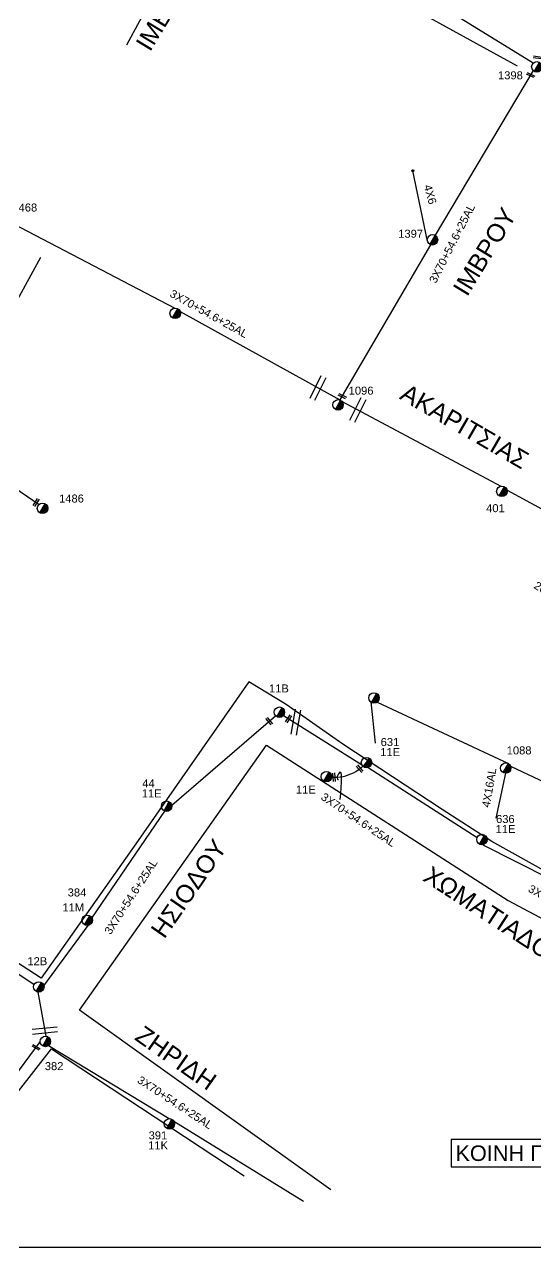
# Model space of a CAD drawing. Header units: millimetres. Extents: x 911 to 5440, y 753 to 2084.
# Drawn here: x 2395.4 to 2510.5, y 756.3 to 1031.5 of the extents above; entities that cross this region are included whole.
import ezdxf

# ---------------------------------------------------------------- set-up
doc = ezdxf.new("R2010")
doc.units = ezdxf.units.MM
for name, color, linetype in [('Άγνωστα', 7, 'Continuous'), ('Εναέρια παροχή ΧΤ 4x16', 7, 'SYN_LINE'), ('Επιγραφές - Σχήματα', 7, 'Continuous'), ('Μηχανική τομή', 7, 'Continuous'), ('Στύλος ΦΜ', 7, 'Continuous'), ('Στύλος ΦΜ @ 1', 7, 'Continuous'), ('Συνδέσεις', 7, 'Continuous'), ('Συνεστραμμένα ΧΤ   3x70+54.6+25 AL', 7, 'SYN_LINE'), ('Συνεστραμμένα ΧΤ   4x120+25 AL', 7, 'SYN_LINE'), ('Τομή', 7, 'Continuous'), ('Υπόβαθρο ΔΕΗ', 7, 'Continuous')]:
    doc.layers.add(name, color=color, linetype=linetype)
doc.styles.get("Standard").update_dxf_attribs({"font": 'arial.ttf'})
doc.linetypes.add('SYN_LINE', pattern='A,0.5,-0.0001,["/\\/\\/\\/",Standard,S=0.1,R=0,X=0,Y=-0.05],-0.25', length=0.7501)

# ---------------------------------------------------------------- blocks, each defined once
blk = doc.blocks.new('ΥΠΑΡΧΩΝ ΤΣΙΜΕΝΤΕΝΙΟΣ ΣΤΥΛΟΣ')
at = {"layer": 'Στύλος ΦΜ'}
blk.add_hatch(color=7, dxfattribs=at).paths.add_polyline_path([(-1.29, -2.28, 0.574793), (2.62, 0, 0.268822), (1.3, 2.27)])
at = {"layer": 'Στύλος ΦΜ', "color": 7}
blk.add_line((-1.29, -2.28), (1.3, 2.27), dxfattribs=at)
blk.add_circle((0, 0), 2.62, dxfattribs=at)
at = {"layer": 'Στύλος ΦΜ', "flags": 4}
for tag, p in [('ΤΥΠΟΣ', (-4.91, 3.03)), ('ΑΡΙΘΜΟΣ', (-4.68, 8.05))]:
    blk.add_attdef(tag, p, '', height=4, dxfattribs=at)
blk = doc.blocks.new('ΜΗΧΑΝΙΚΗ ΤΟΜΗ')
at = {"layer": 'Μηχανική τομή', "ltscale": 40}
for p, q in [((-1.89, 0.78), (1.89, 0.78)), ((1.89, 0), (-1.89, 0))]:
    blk.add_line(p, q, dxfattribs=at)
blk = doc.blocks.new('ΤΟΜΗ')
at = {"layer": 'Τομή', "ltscale": 40}
for p, q in [((-5.68, 0), (5.68, 0)), ((5.68, -2.33), (-5.68, -2.33))]:
    blk.add_line(p, q, dxfattribs=at)
blk = doc.blocks.new('_ΣΥΝΔΕΣΗ')
at = {"layer": 'Συνδέσεις', "linetype": 'SYN_LINE', "ltscale": 40}
blk.add_hatch(color=256, dxfattribs=at).paths.add_polyline_path([(0.5, -0.01, 1), (-0.5, -0.01, 1)])
at = {"layer": 'Συνδέσεις'}
blk.add_circle((0, -0.01), 0.5, dxfattribs=at)

msp = doc.modelspace()

# ---------------------------------------------------------------- linework, layer by layer
at = {"layer": 'Άγνωστα', "color": 5, "linetype": 'SYN_LINE', "ltscale": 20}
msp.add_lwpolyline([(2486.12, 982.78), (2482.87, 998.62)], dxfattribs=at)
at = {"layer": 'Άγνωστα', "color": 173}
msp.add_lwpolyline([(2377.87, 774.29), (2398.91, 802.63)], dxfattribs=at)
at = {"layer": 'Εναέρια παροχή ΧΤ 4x16', "color": 27, "ltscale": 10}
msp.add_lwpolyline([(2503.68, 863.04), (2501.51, 852.94)], dxfattribs=at)
at = {"layer": 'Επιγραφές - Σχήματα'}
msp.add_lwpolyline([(2959.33, 1782.88), (2959.33, 1782.88), (2959.33, 756.34), (954.14, 756.34), (954.14, 1770.68), (954.14, 1770.68)], dxfattribs=at)
at = {"layer": 'Επιγραφές - Σχήματα', "color": 190}
msp.add_lwpolyline([(2491.48, 774.49), (2526.99, 774.49), (2526.99, 780.66), (2491.48, 780.66)], close=True, dxfattribs=at)
at = {"layer": 'Επιγραφές - Σχήματα', "color": 0, "ltscale": 0.2}
msp.add_spline([(2466.48, 857.13), (2466.11, 862.93), (2465.9, 861.75), (2466.09, 861.61)], degree=3, dxfattribs=at)
at = {"layer": 'Συνεστραμμένα ΧΤ   3x70+54.6+25 AL', "color": 5, "ltscale": 20}
for points in [[(2509.94, 1022.8), (2486.89, 1036.97)], [(2509.94, 1021.16), (2487.85, 984.09)], [(2486.84, 981.97), (2466.42, 947.03)]]:
    msp.add_lwpolyline(points, dxfattribs=at)
at = {"layer": 'Συνεστραμμένα ΧΤ   3x70+54.6+25 AL', "color": 27, "ltscale": 20}
for points in [[(2392.76, 986.71), (2429.27, 967.71)], [(2430.44, 966.93), (2466.42, 947.03)], [(2474.83, 879.08), (2504.36, 865.24)], [(2453.69, 876.02), (2471.3, 865.04)], [(2472.81, 864.34), (2497.32, 848.59)], [(2504.86, 864.66), (2540.07, 848.1)], [(2498.59, 846.97), (2521.21, 835.54)]]:
    msp.add_lwpolyline(points, dxfattribs=at)
at = {"layer": 'Συνεστραμμένα ΧΤ   3x70+54.6+25 AL', "color": 6, "ltscale": 20}
for points in [[(2466.8, 946.78), (2502.65, 927.62)], [(2504.05, 926.74), (2541.85, 906.26)]]:
    msp.add_lwpolyline(points, dxfattribs=at)
at = {"layer": 'Συνεστραμμένα ΧΤ   3x70+54.6+25 AL', "color": 1, "ltscale": 20}
msp.add_lwpolyline([(2367.23, 944.96), (2398.67, 923.54)], dxfattribs=at)
at = {"layer": 'Συνεστραμμένα ΧΤ   3x70+54.6+25 AL', "color": 27, "ltscale": 10}
msp.add_lwpolyline([(2473.35, 879.09), (2474.37, 869.85)], dxfattribs=at)
at = {"layer": 'Συνεστραμμένα ΧΤ   3x70+54.6+25 AL', "color": 85, "ltscale": 20}
for points in [[(2428.54, 855.88), (2451.92, 876)], [(2410.58, 830.44), (2426.99, 854.52)], [(2399.76, 815.23), (2409.7, 828.81)]]:
    msp.add_lwpolyline(points, dxfattribs=at)
at = {"layer": 'Συνεστραμμένα ΧΤ   3x70+54.6+25 AL', "color": 173, "ltscale": 20}
for points in [[(2400.81, 801.78), (2427.99, 785.35)], [(2429.03, 784.79), (2458.24, 766.81)]]:
    msp.add_lwpolyline(points, dxfattribs=at)
at = {"layer": 'Συνεστραμμένα ΧΤ   3x70+54.6+25 AL', "color": 27, "ltscale": 10}
msp.add_arc((2465.09, 871.91), 9.77, 259.9874, 318.5451, dxfattribs=at)
at = {"layer": 'Συνεστραμμένα ΧΤ   4x120+25 AL', "color": 85, "ltscale": 20}
msp.add_lwpolyline([(2360.01, 840.62), (2397.57, 815.53)], dxfattribs=at)
at = {"layer": 'Συνεστραμμένα ΧΤ   4x120+25 AL', "color": 85, "ltscale": 10}
msp.add_lwpolyline([(2400.25, 803.88), (2398.46, 813.81)], dxfattribs=at)
at = {"layer": 'Υπόβαθρο ΔΕΗ'}
for points in [[(2418.46, 1026.92), (2437.05, 1061.36), (2474.35, 1039.84), (2506.36, 1022.21)], [(2389.25, 894.38), (2362.47, 913.8), (2375.55, 936.42), (2399.1, 979.15)], [(2445.92, 883.63), (2432.55, 864.48), (2420.44, 847.15), (2399.17, 816.93), (2372.34, 834.27), (2339.11, 856.74), (2305.66, 879.9), (2263.96, 908.19), (2283.74, 936.6), (2311.46, 914.29), (2341.72, 892.5), (2359.26, 879.47)], [(2642.03, 794.11), (2596.54, 808.55), (2559.95, 820.15), (2539.85, 827.2), (2517.63, 838.24), (2500.64, 847.66), (2489.45, 854.92), (2467.06, 869.59), (2454.28, 878.52), (2445.92, 883.63)], [(2464.37, 769.32), (2407.81, 809.74), (2449.88, 869.39), (2504.31, 834.4), (2529.95, 820.77), (2599.24, 798.66), (2632.27, 788.45)], [(2378.6, 771.81), (2401.45, 801.02), (2444.86, 772.5)]]:
    msp.add_lwpolyline(points, dxfattribs=at)

# ---------------------------------------------------------------- block references
at = {"layer": 'Μηχανική τομή'}
for p, xscale, yscale, zscale, rotation in [((2510.92, 1024.31), 0.5000000000002863, 0.5000000000002863, 0.5000000000002863, 172.8684454202968), ((2509.44, 1020.31), 0.5000000000002927, 0.5000000000002927, 0.5000000000002927, 154.5861833893584), ((2467.03, 948.07), 0.5000000000002927, 0.5000000000002927, 0.5000000000002927, 154.5861833893584), ((2398.16, 923.89), 0.5000000000002132, 0.5000000000002132, 0.5000000000002132, 57.74030637364401), ((2450.64, 874.9), 0.5000000000002612, 0.5000000000002612, 0.5000000000002612, 130.9182346960066), ((2454.67, 875.41), 0.5000000000002724, 0.5000000000002724, 0.5000000000002724, 236.6060479962848), ((2471, 864.22), 0.5000000000002612, 0.5000000000002612, 0.5000000000002612, 130.9182346960066), ((2465.3, 862.17), 0.5000000000002612, 0.5000000000002612, 0.5000000000002612, 94.57292672982449), ((2398.1, 801.54), 0.5000000000002406, 0.5000000000002406, 0.5000000000002406, 150.1867879954662)]:
    msp.add_blockref('ΜΗΧΑΝΙΚΗ ΤΟΜΗ', p, dxfattribs=dict(at, xscale=xscale, yscale=yscale, zscale=zscale, rotation=rotation))
at = {"layer": 'Στύλος ΦΜ @ 1', "ltscale": 40}
ref = msp.add_blockref('ΥΠΑΡΧΩΝ ΤΣΙΜΕΝΤΕΝΙΟΣ ΣΤΥΛΟΣ', (2510.78, 1021.98), dxfattribs=dict(at, xscale=0.4499999999998181, yscale=0.4499999999998181, zscale=0.4499999999998181))
ref.add_attrib('ΤΥΠΟΣ', '1398', (2502.02, 1019.18), dxfattribs={"layer": 'Στύλος ΦΜ', "height": 1.8, "flags": 4})
ref = msp.add_blockref('ΥΠΑΡΧΩΝ ΤΣΙΜΕΝΤΕΝΙΟΣ ΣΤΥΛΟΣ', (2391.66, 987.13), dxfattribs=dict(at, xscale=0.4499999999998181, yscale=0.4499999999998181, zscale=0.4499999999998181))
ref.add_attrib('ΤΥΠΟΣ', '468', (2394.06, 989.43), dxfattribs={"layer": 'Στύλος ΦΜ', "height": 1.8, "flags": 4})
ref = msp.add_blockref('ΥΠΑΡΧΩΝ ΤΣΙΜΕΝΤΕΝΙΟΣ ΣΤΥΛΟΣ', (2487.27, 983.07), dxfattribs=dict(at, xscale=0.4499999999998181, yscale=0.4499999999998181, zscale=0.4499999999998181))
ref.add_attrib('ΤΥΠΟΣ', '1397', (2479.55, 983.54), dxfattribs={"layer": 'Στύλος ΦΜ', "height": 1.8, "flags": 4})
at = {"layer": 'Στύλος ΦΜ @ 1', "ltscale": 40, "xscale": 0.4499999999998181, "yscale": 0.4499999999998181, "zscale": 0.4499999999998181}
for p in [(2429.33, 966.53), (2474.09, 880)]:
    msp.add_blockref('ΥΠΑΡΧΩΝ ΤΣΙΜΕΝΤΕΝΙΟΣ ΣΤΥΛΟΣ', p, dxfattribs=at)
at = {"layer": 'Στύλος ΦΜ @ 1', "ltscale": 40}
ref = msp.add_blockref('ΥΠΑΡΧΩΝ ΤΣΙΜΕΝΤΕΝΙΟΣ ΣΤΥΛΟΣ', (2466, 945.93), dxfattribs=dict(at, xscale=0.4499999999998181, yscale=0.4499999999998181, zscale=0.4499999999998181))
ref.add_attrib('ΤΥΠΟΣ', '1096', (2468.39, 948.23), dxfattribs={"layer": 'Στύλος ΦΜ', "height": 1.8, "flags": 4})
ref = msp.add_blockref('ΥΠΑΡΧΩΝ ΤΣΙΜΕΝΤΕΝΙΟΣ ΣΤΥΛΟΣ', (2502.9, 926.47), dxfattribs=dict(at, xscale=0.4499999999998181, yscale=0.4499999999998181, zscale=0.4499999999998181))
ref.add_attrib('ΤΥΠΟΣ', '401', (2499.35, 921.79), dxfattribs={"layer": 'Στύλος ΦΜ', "height": 1.8, "flags": 4})
ref = msp.add_blockref('ΥΠΑΡΧΩΝ ΤΣΙΜΕΝΤΕΝΙΟΣ ΣΤΥΛΟΣ', (2399.45, 922.65), dxfattribs=dict(at, xscale=0.4499999999998181, yscale=0.4499999999998181, zscale=0.4499999999998181))
ref.add_attrib('ΤΥΠΟΣ', '1486', (2403.17, 923.96), dxfattribs={"layer": 'Στύλος ΦΜ', "height": 1.8, "flags": 4})
ref = msp.add_blockref('ΥΠΑΡΧΩΝ ΤΣΙΜΕΝΤΕΝΙΟΣ ΣΤΥΛΟΣ', (2452.8, 876.78), dxfattribs=dict(at, xscale=0.4499999999998181, yscale=0.4499999999998181, zscale=0.4499999999998181))
ref.add_attrib('ΤΥΠΟΣ', '11B', (2450.45, 881.23), dxfattribs={"layer": 'Στύλος ΦΜ', "height": 1.8, "flags": 4})
ref = msp.add_blockref('ΥΠΑΡΧΩΝ ΤΣΙΜΕΝΤΕΝΙΟΣ ΣΤΥΛΟΣ', (2472.41, 865.45), dxfattribs=dict(at, xscale=0.4499999999998181, yscale=0.4499999999998181, zscale=0.4499999999998181))
ref.add_attrib('ΤΥΠΟΣ', '11E', (2475.49, 866.91), dxfattribs={"layer": 'Στύλος ΦΜ', "height": 1.8, "flags": 4})
ref.add_attrib('ΑΡΙΘΜΟΣ', '631', (2475.59, 869.17), dxfattribs={"layer": 'Στύλος ΦΜ', "height": 1.8, "flags": 4})
ref = msp.add_blockref('ΥΠΑΡΧΩΝ ΤΣΙΜΕΝΤΕΝΙΟΣ ΣΤΥΛΟΣ', (2503.77, 864.22), dxfattribs=dict(at, xscale=0.4499999999998181, yscale=0.4499999999998181, zscale=0.4499999999998181))
ref.add_attrib('ΤΥΠΟΣ', '1088', (2503.98, 867.29), dxfattribs={"layer": 'Στύλος ΦΜ', "height": 1.8, "flags": 4})
ref = msp.add_blockref('ΥΠΑΡΧΩΝ ΤΣΙΜΕΝΤΕΝΙΟΣ ΣΤΥΛΟΣ', (2427.39, 855.64), dxfattribs=dict(at, xscale=0.4499999999998181, yscale=0.4499999999998181, zscale=0.4499999999998181))
ref.add_attrib('ΤΥΠΟΣ', '11E', (2421.8, 857.61), dxfattribs={"layer": 'Στύλος ΦΜ', "height": 1.8, "flags": 4})
ref.add_attrib('ΑΡΙΘΜΟΣ', '44', (2421.91, 859.88), dxfattribs={"layer": 'Στύλος ΦΜ', "height": 1.8, "flags": 4})
ref = msp.add_blockref('ΥΠΑΡΧΩΝ ΤΣΙΜΕΝΤΕΝΙΟΣ ΣΤΥΛΟΣ', (2463.39, 862.29), dxfattribs=dict(at, xscale=0.4499999999998181, yscale=0.4499999999998181, zscale=0.4499999999998181))
ref.add_attrib('ΤΥΠΟΣ', '11E', (2456.5, 858.47), dxfattribs={"layer": 'Στύλος ΦΜ', "height": 1.8, "flags": 4})
ref = msp.add_blockref('ΥΠΑΡΧΩΝ ΤΣΙΜΕΝΤΕΝΙΟΣ ΣΤΥΛΟΣ', (2498.4, 848.13), dxfattribs=dict(at, xscale=0.4499999999998181, yscale=0.4499999999998181, zscale=0.4499999999998181))
ref.add_attrib('ΤΥΠΟΣ', '11E', (2501.48, 849.6), dxfattribs={"layer": 'Στύλος ΦΜ', "height": 1.8, "flags": 4})
ref.add_attrib('ΑΡΙΘΜΟΣ', '636', (2501.58, 851.86), dxfattribs={"layer": 'Στύλος ΦΜ', "height": 1.8, "flags": 4})
ref = msp.add_blockref('ΥΠΑΡΧΩΝ ΤΣΙΜΕΝΤΕΝΙΟΣ ΣΤΥΛΟΣ', (2409.51, 829.97), dxfattribs=dict(at, xscale=0.4499999999998181, yscale=0.4499999999998181, zscale=0.4499999999998181))
ref.add_attrib('ΤΥΠΟΣ', '11M', (2403.92, 831.95), dxfattribs={"layer": 'Στύλος ΦΜ', "height": 1.8, "flags": 4})
ref.add_attrib('ΑΡΙΘΜΟΣ', '384', (2405.12, 835.33), dxfattribs={"layer": 'Στύλος ΦΜ', "height": 1.8, "flags": 4})
ref = msp.add_blockref('ΥΠΑΡΧΩΝ ΤΣΙΜΕΝΤΕΝΙΟΣ ΣΤΥΛΟΣ', (2398.61, 814.98), dxfattribs=dict(at, xscale=0.4499999999998181, yscale=0.4499999999998181, zscale=0.4499999999998181))
ref.add_attrib('ΤΥΠΟΣ', '12B', (2396.04, 819.87), dxfattribs={"layer": 'Στύλος ΦΜ', "height": 1.8, "flags": 4})
ref = msp.add_blockref('ΥΠΑΡΧΩΝ ΤΣΙΜΕΝΤΕΝΙΟΣ ΣΤΥΛΟΣ', (2400.09, 802.71), dxfattribs=dict(at, xscale=0.4499999999998181, yscale=0.4499999999998181, zscale=0.4499999999998181))
ref.add_attrib('ΤΥΠΟΣ', '382', (2399.96, 796.26), dxfattribs={"layer": 'Στύλος ΦΜ', "height": 1.8, "flags": 4})
ref = msp.add_blockref('ΥΠΑΡΧΩΝ ΤΣΙΜΕΝΤΕΝΙΟΣ ΣΤΥΛΟΣ', (2428.02, 784.17), dxfattribs=dict(at, xscale=0.4499999999998181, yscale=0.4499999999998181, zscale=0.4499999999998181))
ref.add_attrib('ΤΥΠΟΣ', '11K', (2423.23, 778.42), dxfattribs={"layer": 'Στύλος ΦΜ', "height": 1.8, "flags": 4})
ref.add_attrib('ΑΡΙΘΜΟΣ', '391', (2423.34, 780.68), dxfattribs={"layer": 'Στύλος ΦΜ', "height": 1.8, "flags": 4})
at = {"layer": 'Συνδέσεις', "xscale": 0.4499999999998181, "yscale": 0.4499999999998181, "zscale": 0.4499999999998181}
msp.add_blockref('_ΣΥΝΔΕΣΗ', (2482.87, 998.62), dxfattribs=at)
at = {"layer": 'Τομή'}
for p, xscale, yscale, zscale, rotation in [((2462, 949.47), 0.5000000000000874, 0.5000000000000874, 0.5000000000000874, 243.3733510841813), ((2471, 944.54), 0.5000000000000874, 0.5000000000000874, 0.5000000000000874, 243.3733510841813), ((2455.9, 874.64), 0.50000000000024, 0.50000000000024, 0.50000000000024, 80.07026091268439), ((2399.91, 805.74), 0.5000000000001117, 0.5000000000001117, 0.5000000000001117, 5.923384932925853)]:
    msp.add_blockref('ΤΟΜΗ', p, dxfattribs=dict(at, xscale=xscale, yscale=yscale, zscale=zscale, rotation=rotation))

# ---------------------------------------------------------------- texts
at = {"layer": 'Εναέρια παροχή ΧΤ 4x16', "color": 7, "insert": (2498.37, 855.57), "char_height": 1.8, "width": 168.3718, "attachment_point": 1, "rotation": 80.1289}
msp.add_mtext('4X16AL', dxfattribs=at)
at = {"layer": 'Επιγραφές - Σχήματα', "char_height": 4, "width": 11.1692, "attachment_point": 1}
for s, insert, rotation in [('ΙΜΒΡΟΥ ', (2420.23, 1027.27), 58.7002), ('ΙΜΒΡΟΥ ', (2491.65, 972.17), 58.7002), ('ΑΚΑΡΙΤΣΙΑΣ ', (2481.65, 950.86), 329.9365), ('ΗΣΙΟΔΟΥ ', (2423.58, 827.88), 55.3875), ('ΧΩΜΑΤΙΑΔΟΥ ', (2487.03, 842.4), 326.9738), ('ΖΗΡΙΔΗ ', (2422.27, 806.52), 324.9678)]:
    msp.add_mtext(s, dxfattribs=dict(at, insert=insert, rotation=rotation))
at = {"layer": 'Επιγραφές - Σχήματα', "color": 7, "char_height": 1.8, "width": 168.3718, "attachment_point": 1}
for s, insert, rotation in [('4X6', (2487.02, 995.69), 285.7965), ('265/97', (2510.85, 906.32), 329.5465)]:
    msp.add_mtext(s, dxfattribs=dict(at, insert=insert, rotation=rotation))
at = {"layer": 'Επιγραφές - Σχήματα', "color": 190, "insert": (2492.43, 779.32), "char_height": 3.5, "width": 35.1311, "attachment_point": 1}
msp.add_mtext('KOINH ΓΕΙΩΣΗ', dxfattribs=at)
at = {"layer": 'Συνεστραμμένα ΧΤ   3x70+54.6+25 AL', "color": 7, "char_height": 1.8, "width": 168.3718, "attachment_point": 1}
for insert, rotation in [((2486.42, 973.94), 62.9379), ((2428.8, 971.97), 330.9942), ((2462.98, 858.79), 326.1119), ((2413.25, 827.57), 56.853), ((2509.53, 838.09), 330.5203), ((2421.6, 795.08), 326.853)]:
    msp.add_mtext('3X70+54.6+25AL', dxfattribs=dict(at, insert=insert, rotation=rotation))

doc.saveas('drawing.dxf')
